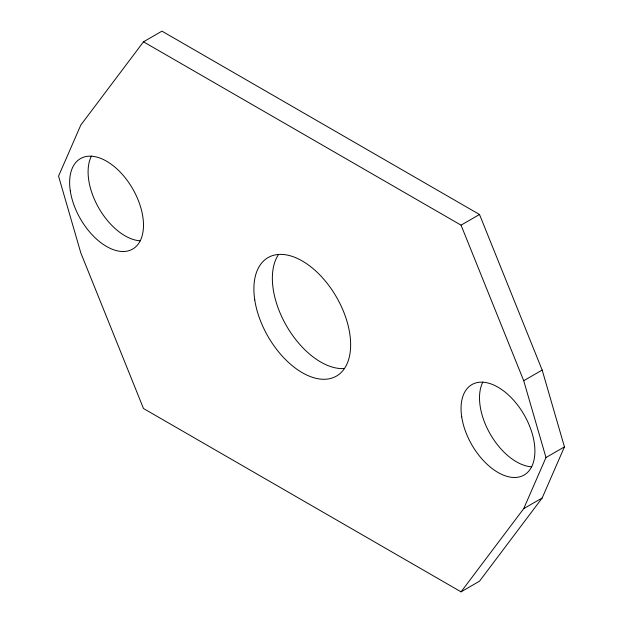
<?xml version="1.0" encoding="UTF-8"?>
<svg xmlns="http://www.w3.org/2000/svg" width="623" height="623" viewBox="0 0 623 623"><rect width="100%" height="100%" fill="white"/><g stroke="black" fill="none" stroke-linecap="round" stroke-linejoin="round"><path stroke-width="0.93" d="M461.051 591.85L523.717 508.641L545.982 457.539L564.446 446.878L542.174 370.062L479.515 214.499L161.949 31.15L143.485 41.811L80.826 125.021L58.554 176.122L80.826 252.938L143.485 408.501L461.051 591.85L479.515 581.189L542.174 497.979L564.446 446.878M143.485 41.811L461.051 225.152L479.515 214.499M545.982 457.539L523.717 380.723L542.174 370.062M523.717 508.641L542.174 497.979M461.051 225.152L523.717 380.723M531.777 466.806A52.223 30.153 60 0 1 490.332 434.239A52.223 30.153 60 0 1 482.848 382.055M343.912 368.582A68.413 39.498 60 0 1 286.525 325.922A68.413 39.498 60 0 1 278.279 254.885M140.362 240.821A52.223 30.153 60 0 1 98.909 208.253A52.223 30.153 60 0 1 91.433 156.069M461.721 416.958A52.223 30.153 60 0 0 522.16 476.003A52.223 30.153 60 0 0 510.058 396.501A52.223 30.153 60 0 0 461.721 416.958M254.768 299.975A68.413 39.498 60 0 0 333.944 377.336A68.413 39.498 60 0 0 318.088 273.178A68.413 39.498 60 0 0 254.768 299.975M70.298 190.973A52.223 30.153 60 0 0 130.744 250.025A52.223 30.153 60 0 0 118.635 170.515A52.223 30.153 60 0 0 70.298 190.973"/></g></svg>
